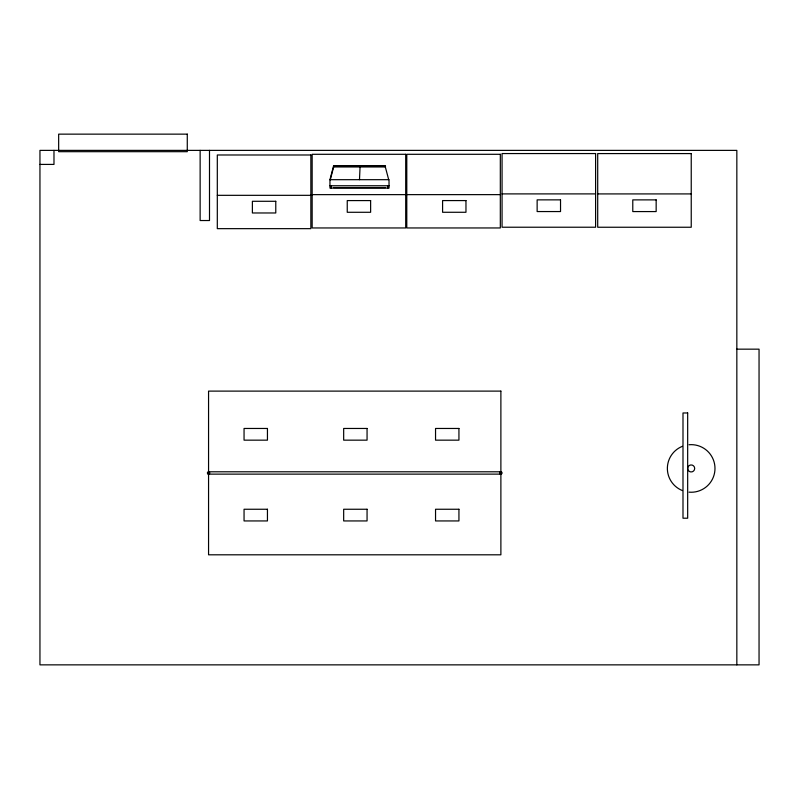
<?xml version="1.0" encoding="UTF-8"?>
<svg xmlns="http://www.w3.org/2000/svg" width="799" height="799" viewBox="0 0 799 799"><rect width="100%" height="100%" fill="white"/><g stroke="black" fill="none" stroke-linecap="round" stroke-linejoin="round"><path stroke-width="1.2" d="M359.49 179.685L360.079 166.392M329.917 179.685L389.023 179.685L389.033 188.105L329.967 188.105L329.947 179.685L333.453 166.392L385.537 166.392M330.297 179.685L333.802 166.392M39.95 164.414L53.982 164.414L53.982 150.382M333.473 165.793L385.508 165.793M333.473 166.961L385.508 166.961M329.967 185.758L389.013 185.758M333.453 187.575L385.527 187.575M502.062 193.897L595.605 193.897M597.702 193.917L691.235 193.917M312.159 194.636L405.702 194.636M406.781 194.636L500.324 194.636M217.308 195.326L310.851 195.326M736.838 349.163L759.05 349.163L759.05 664.858L39.95 664.858L39.95 150.382L736.838 150.382L736.838 664.858M208.559 471.79L500.883 471.79M208.559 474.127L500.883 474.127M385.178 166.392L388.694 179.685M387.865 185.758L387.865 188.105M331.116 185.758L331.116 188.105M209.498 150.382L209.498 220.534L200.14 220.534L200.14 150.382M689.048 444.743A23.8 23.8 0 0 1 714.985 468.444A23.8 23.8 0 0 1 689.048 492.154M682.416 490.576A23.8 23.8 0 0 1 682.416 446.311M187.276 134.142L58.657 134.142L58.657 151.68L187.276 151.68L187.276 134.142M595.605 153.558L502.062 153.558L502.062 227.226L595.605 227.226L595.605 153.558M691.235 153.578L597.702 153.578L597.702 227.246L691.235 227.246L691.235 153.578M405.702 154.297L312.159 154.297L312.159 227.955L405.702 227.955L405.702 154.297M500.324 154.297L406.781 154.297L406.781 227.955L500.324 227.955L500.324 154.297M310.851 154.986L217.308 154.986L217.308 228.654L310.851 228.654L310.851 154.986M560.528 199.86L537.138 199.86L537.138 211.555L560.528 211.555L560.528 199.86M656.159 199.88L632.778 199.88L632.778 211.575L656.159 211.575L656.159 199.88M370.626 200.589L347.245 200.589L347.245 212.284L370.626 212.284L370.626 200.589M465.967 200.579L442.586 200.579L442.586 212.274L465.967 212.274L465.967 200.579M275.775 201.288L252.384 201.288L252.384 212.973L275.775 212.973L275.775 201.288M500.883 391.111L208.559 391.111L208.559 554.806L500.883 554.806L500.883 391.111M687.669 412.973L682.995 412.973L682.995 518.211L687.669 518.211L687.669 412.973M267.445 428.464L244.055 428.464L244.055 440.159L267.445 440.159L267.445 428.464M367.061 428.464L343.67 428.464L343.67 440.159L367.061 440.159L367.061 428.464M458.936 428.464L435.545 428.464L435.545 440.159L458.936 440.159L458.936 428.464M267.445 509.253L244.055 509.253L244.055 520.938L267.445 520.938L267.445 509.253M367.061 509.253L343.67 509.253L343.67 520.938L367.061 520.938L367.061 509.253M458.936 509.253L435.545 509.253L435.545 520.938L458.936 520.938L458.936 509.253M689.427 471.48A3.506 3.506 0 0 0 694.691 468.444A3.506 3.506 0 0 0 689.427 465.408A3.506 3.506 0 0 0 689.427 471.48M207.98 473.967A1.169 1.169 0 0 0 209.728 472.958A1.169 1.169 0 0 0 207.98 471.949A1.169 1.169 0 0 0 207.98 473.967M500.294 473.967A1.169 1.169 0 0 0 502.052 472.958A1.169 1.169 0 0 0 500.294 471.949A1.169 1.169 0 0 0 500.294 473.967"/></g></svg>
